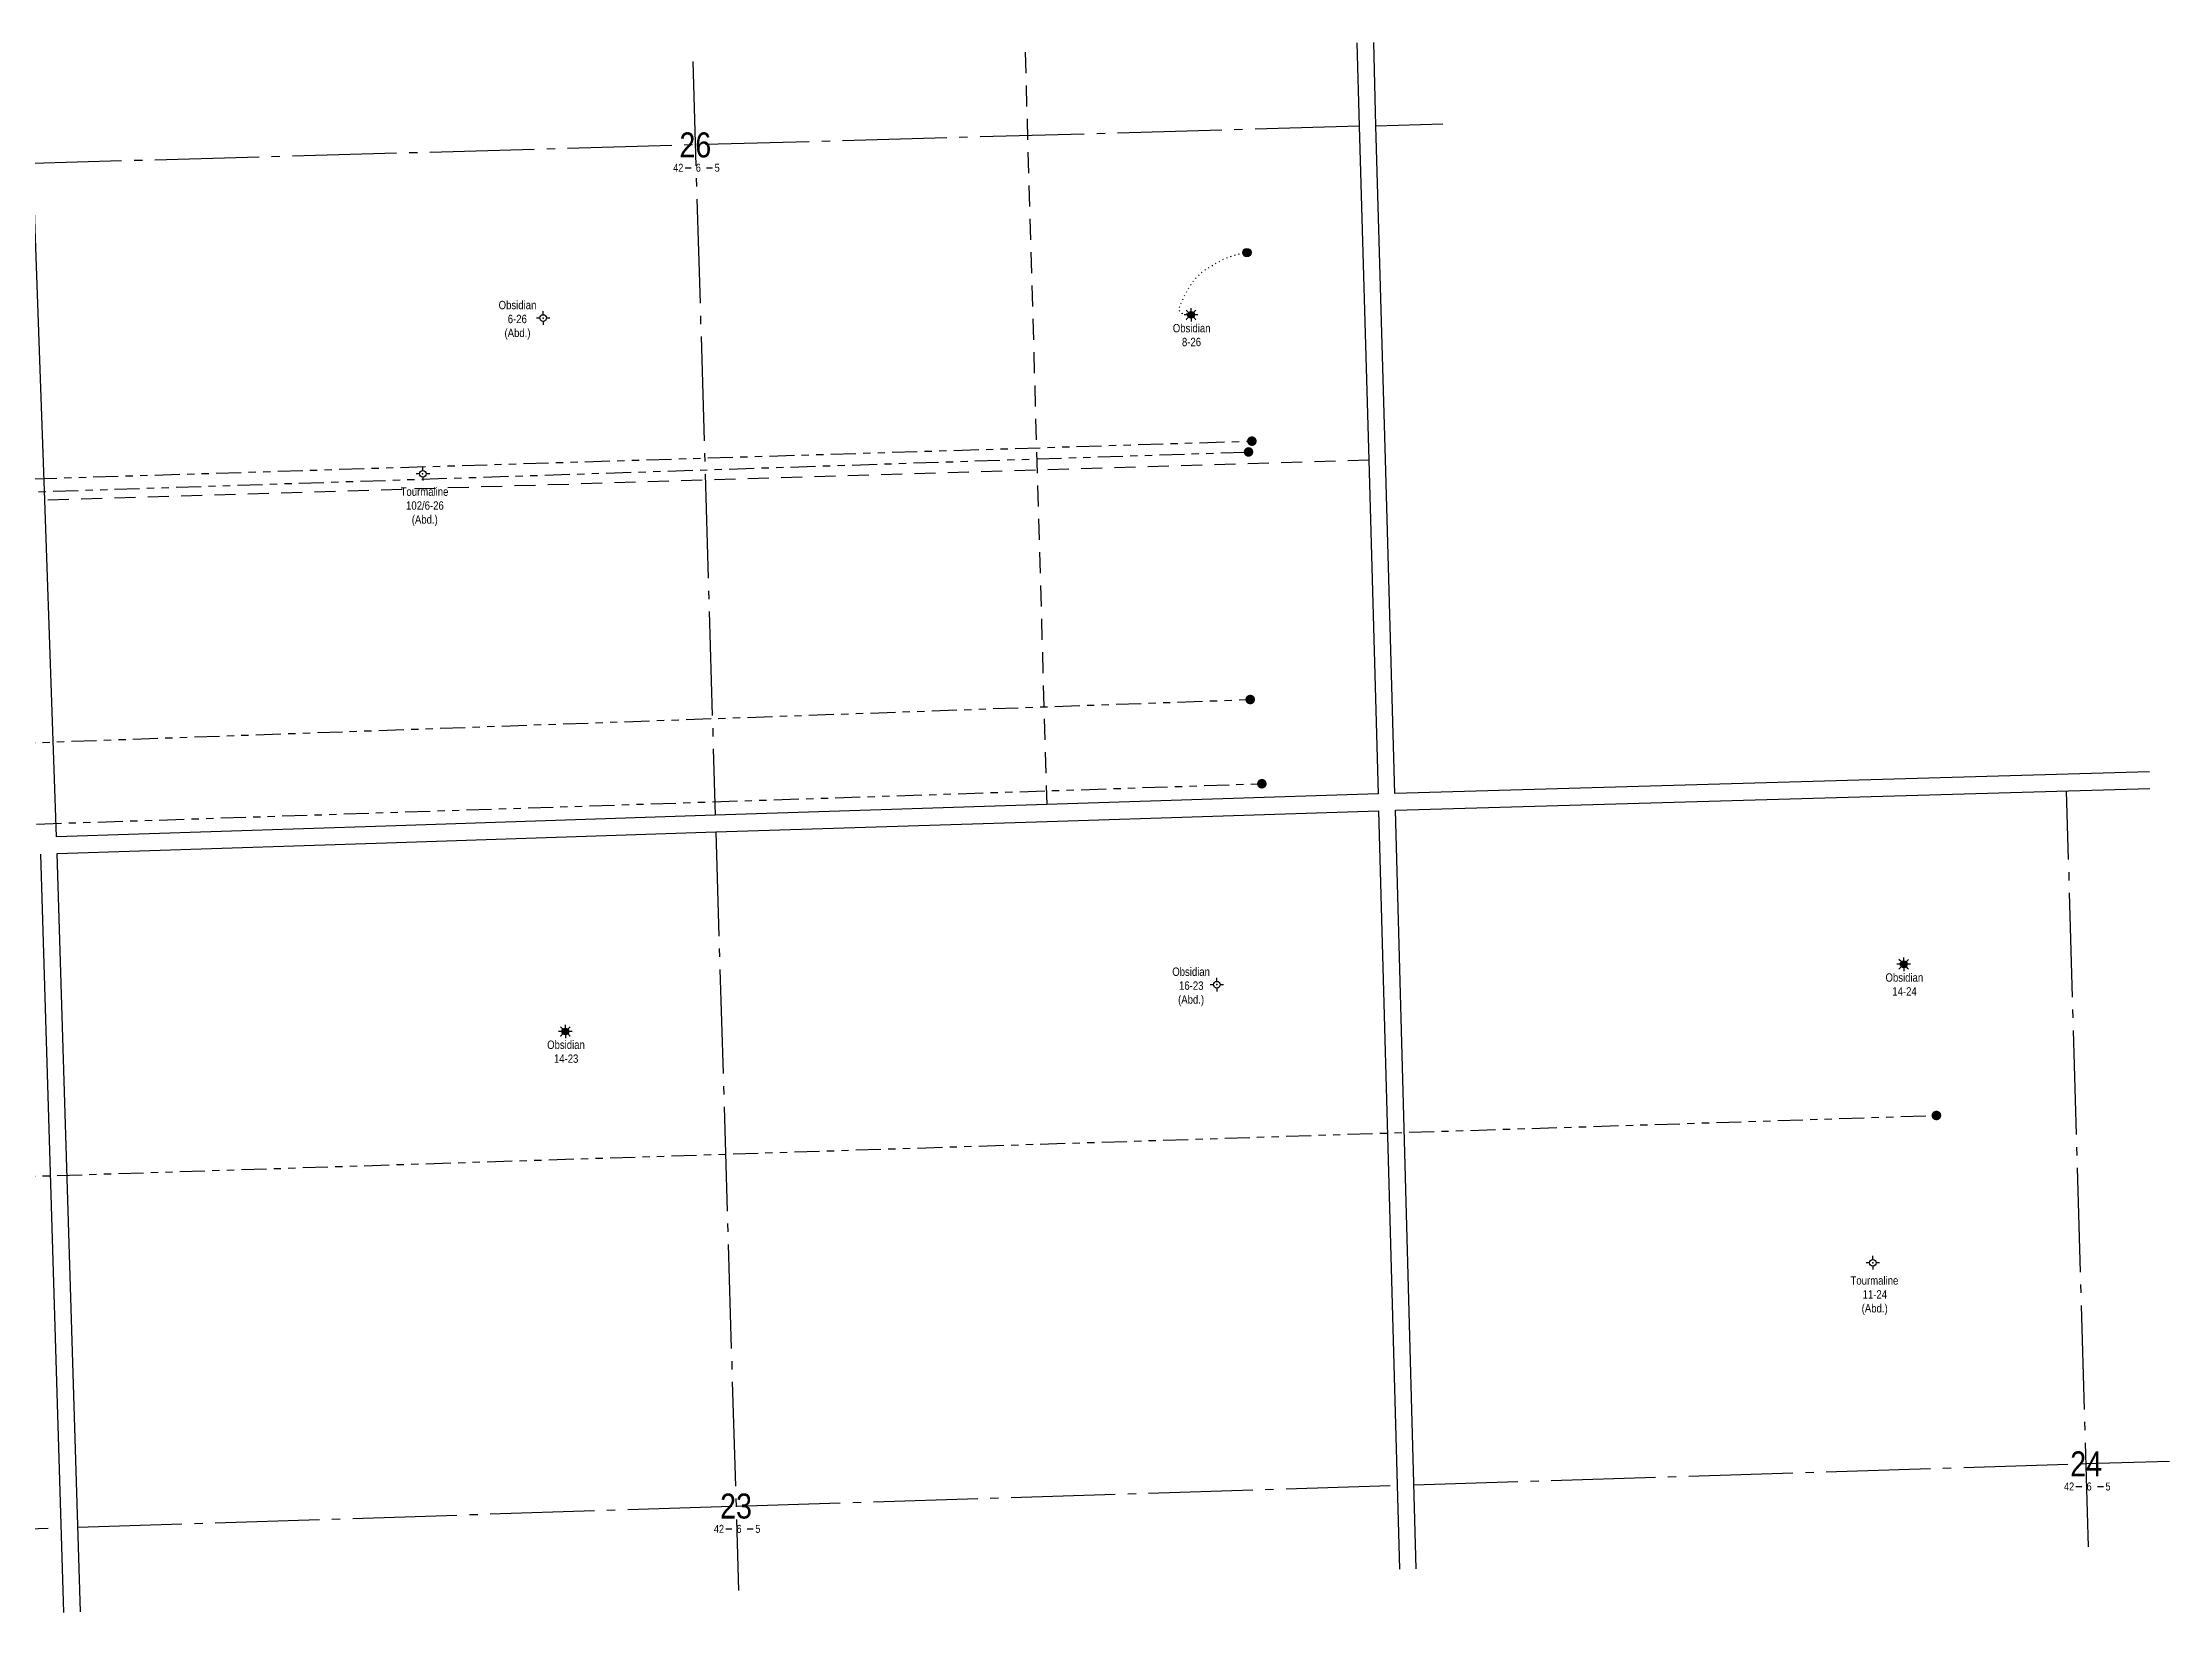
# Model space of a CAD drawing. Extents: x 645834 to 657998, y 5833506 to 5835591.
# Drawn here: x 650929 to 653481, y 5833585 to 5835468 of the extents above; entities that cross this region are included whole.
import ezdxf
from ezdxf.enums import TextEntityAlignment as Align

# ---------------------------------------------------------------- set-up
doc = ezdxf.new("R2010")
doc.units = 0
doc.header["$LTSCALE"] = 5
doc.header["$PDSIZE"] = 0.5
for name, pattern in [('foc-DOT', [1, 0.2, -0.8]), ('foc-DRILLPATH', [14.75, 6, -1.75, 1.75, -1.75, 1.75, -1.75]), ('foc-LSD', [8, 5, -3]), ('foc-QUARTERLINE', [33, 25, -3, 2, -3])]:
    doc.linetypes.add(name, pattern=pattern)
for name, color, linetype in [('10', 1, 'Continuous'), ('9', 3, 'Continuous'), ('ABADATA-DRILL-T', 8, 'Continuous'), ('AS-DRILL', 8, 'foc-DOT'), ('AS-DRILL-T', 8, 'Continuous'), ('F-WS-S', 8, 'Continuous'), ('L-MON', 1, 'Continuous'), ('L-SEC', 7, 'Continuous'), ('L-SECLBL', 7, 'Continuous'), ('L-SECQ', 8, 'foc-QUARTERLINE'), ('L-SECTION-LSD', 7, 'foc-LSD'), ('P-PDRILLPATH', 12, 'foc-DRILLPATH')]:
    doc.layers.add(name, color=color, linetype=linetype)
doc.layers.add('oil_and_gas_wells_dh', color=7, linetype='Continuous', true_color=0x047e0d)
doc.layers.add('oil_and_gas_wells_pt', color=7, linetype='Continuous', true_color=0x53dfc1)
doc.layers.add('Z-DRILL-POINT', color=7, linetype='Continuous', true_color=0x7575ff, plot=False)
doc.styles.add('175L', font='ARIALN.TTF', dxfattribs={"height": 20})
doc.styles.add('80L', font='ARIALN.TTF', dxfattribs={"height": 10})
doc.styles.add('SIMPLEX', font='ARIALN.TTF')

# ---------------------------------------------------------------- blocks, each defined once
blk = doc.blocks.new('plbh')
at = {"layer": 'L-MON'}
h = blk.add_hatch(color=255, dxfattribs=at)
h.dxf.hatch_style = 1
edge = h.paths.add_edge_path()
edge.add_arc((0, 0), 1.16, 0, 360)
h = blk.add_hatch(color=256, dxfattribs=at)
h.dxf.hatch_style = 1
h.paths.add_polyline_path([(-0.96, 0, 1), (0.96, 0, 1)])
h.paths.add_polyline_path([(0.91, 0, -1), (-0.91, 0, -1)], flags=16)
h.paths.add_polyline_path([(0.45, 0, -1), (-0.45, 0, -1)], flags=0)
h = blk.add_hatch(color=256, dxfattribs=at)
h.dxf.hatch_style = 1
h.paths.add_polyline_path([(-0.45, 0, 1), (0.45, 0, 1)])
h.paths.add_polyline_path([(0.4, 0, -1), (-0.4, 0, -1)], flags=16)
at = {"layer": 'L-MON', "color": 240}
for radius in [0.96, 0.91, 0.45, 0.4]:
    blk.add_circle((0, 0), radius, dxfattribs=at)
blk = doc.blocks.new('L-SECLBL')
at = {"layer": '9', "color": 7}
for p, q in [((-5.1, -27.8), (-12.3, -27.8)), ((20.7, -27.8), (13.5, -27.8))]:
    blk.add_line(p, q, dxfattribs=at)
at = {"layer": '10', "color": 2, "style": 'SIMPLEX'}
blk.add_attdef('SEC', text='', height=30, dxfattribs=at).set_placement((0, 0), align=Align.MIDDLE)
at = {"layer": '10', "color": 5, "style": '80L'}
blk.add_attdef('TWP', text='', height=9.5, dxfattribs=at).set_placement((-14.4, -27.4), align=Align.MIDDLE_RIGHT)
blk.add_attdef('RGE', text='', height=9.5, dxfattribs=at).set_placement((3.6, -27.4), align=Align.MIDDLE_CENTER)
blk.add_attdef('MER', text='', height=9.5, dxfattribs=at).set_placement((23.2, -27.4), align=Align.MIDDLE_LEFT)
blk = doc.blocks.new('GABD')
for p, q in [((-0.81, 0), (-1.62, 0)), ((0, 0.81), (0, 1.62)), ((1.62, 0), (0.81, 0)), ((0, -0.81), (0, -1.62))]:
    blk.add_line(p, q)
blk.add_circle((0, 0), 0.8)
blk = doc.blocks.new('GAS')
h = blk.add_hatch(color=255)
h.dxf.hatch_style = 1
edge = h.paths.add_edge_path()
edge.add_arc((0, 0), 0.9, 0, 360)
for p, q in [((-0.81, 0), (-1.62, 0)), ((-0.57, 0.57), (-1.14, 1.14)), ((0, 0.81), (0, 1.62)), ((0.57, 0.57), (1.14, 1.14)), ((1.62, 0), (0.81, 0)), ((-0.57, -0.57), (-1.14, -1.14)), ((0, -0.81), (0, -1.62)), ((1.14, -1.14), (0.57, -0.57))]:
    blk.add_line(p, q)
blk.add_circle((0, 0), 0.8)
blk = doc.blocks.new('BH-Existing')
at = {"layer": 'AS-DRILL-T'}
h = blk.add_hatch(color=256, dxfattribs=at)
h.dxf.hatch_style = 1
edge = h.paths.add_edge_path()
edge.add_arc((0, 0), 0.5, 0, 360)
blk.add_circle((0, 0), 0.5, dxfattribs=at)

msp = doc.modelspace()

# ---------------------------------------------------------------- linework, layer by layer
at = {"layer": 'AS-DRILL', "flags": 128}
msp.add_lwpolyline([(652306.999, 5835141.429), (652306.676, 5835141.529), (652306.374, 5835141.59), (652306.043, 5835141.609), (652305.73, 5835141.71), (652305.359, 5835141.728), (652304.956, 5835141.815), (652304.625, 5835141.835), (652304.384, 5835141.878), (652304.232, 5835141.943), (652303.999, 5835142.026), (652303.597, 5835142.103), (652303.135, 5835142.139), (652302.604, 5835142.172), (652302.104, 5835142.166), (652301.533, 5835142.179), (652300.872, 5835142.198), (652300.332, 5835142.211), (652299.831, 5835142.226), (652299.34, 5835142.23), (652298.93, 5835142.237), (652298.527, 5835142.335), (652298.052, 5835142.49), (652297.587, 5835142.646), (652297.068, 5835142.9), (652296.538, 5835143.223), (652295.973, 5835143.706), (652295.407, 5835144.198), (652294.975, 5835144.565), (652294.493, 5835144.97), (652294.049, 5835145.397), (652293.615, 5835145.833), (652293.222, 5835146.261), (652292.841, 5835146.9), (652292.491, 5835147.549), (652292.174, 5835148.089), (652292.079, 5835148.256), (652292.598, 5835149.233), (652293.21, 5835150.803), (652294.584, 5835154.538), (652295.552, 5835156.519), (652297.115, 5835159.979), (652299.901, 5835165.899), (652303.277, 5835172.188), (652307.289, 5835178.576), (652311.709, 5835184.397), (652315.883, 5835188.83), (652322.219, 5835194.5), (652330.489, 5835199.431), (652337.389, 5835203.699), (652344.048, 5835207.368), (652351.8, 5835210.622), (652358.106, 5835212.77), (652363.481, 5835214.289), (652369.803, 5835215.597), (652374.027, 5835216.179)], dxfattribs=at)
at = {"layer": 'L-SEC'}
for p, q in [((652506.039, 5835467.625), (652508.753, 5835367.662)), ((652528.855, 5835368.262), (652526.142, 5835468.188)), ((652508.753, 5835367.662), (652520.111, 5834967.184)), ((652540.214, 5834967.776), (652528.855, 5835368.262)), ((650932.081, 5834919.165), (650917.921, 5835323.099)), ((652520.111, 5834967.184), (652531.466, 5834566.707)), ((652551.57, 5834567.289), (652540.214, 5834967.776)), ((650946.241, 5834515.23), (650932.081, 5834919.165)), ((653456.63, 5834593.456), (652551.57, 5834567.289)), ((652531.466, 5834566.707), (652133.924, 5834553.952)), ((652552.14, 5834547.185), (653457.212, 5834573.352)), ((651736.382, 5834541.198), (651341.312, 5834528.214)), ((652133.924, 5834553.952), (651736.382, 5834541.198)), ((651736.98, 5834521.095), (652134.508, 5834533.85)), ((652134.508, 5834533.85), (652532.037, 5834546.604)), ((652532.037, 5834546.604), (652556.878, 5833636.627)), ((652576.981, 5833637.278), (652552.14, 5834547.185)), ((651341.312, 5834528.214), (650946.241, 5834515.23)), ((650946.946, 5834495.131), (651341.963, 5834508.114)), ((651341.963, 5834508.114), (651736.98, 5834521.095)), ((650926.845, 5834494.471), (650954.704, 5833584.796)), ((650974.806, 5833585.447), (650946.946, 5834495.131))]:
    msp.add_line(p, q, dxfattribs=at)
at = {"layer": 'L-SECQ'}
for p, q in [((651709.462, 5835445.311), (651736.382, 5834541.198)), ((652508.753, 5835367.662), (650917.921, 5835323.099)), ((652528.855, 5835368.262), (652609.2, 5835370.665)), ((653383.51, 5833663.369), (653357.253, 5834570.462)), ((651736.98, 5834521.095), (651764.31, 5833610.987)), ((653380.617, 5833763.328), (653480.568, 5833766.466)), ((652574.231, 5833738.009), (653380.617, 5833763.328)), ((651761.262, 5833712.484), (652554.128, 5833737.378)), ((650971.696, 5833686.968), (651761.262, 5833712.484)), ((650151.567, 5833660.465), (650951.595, 5833686.318))]:
    msp.add_line(p, q, dxfattribs=at)
at = {"layer": 'L-SECTION-LSD'}
msp.add_line((652107.964, 5835456.474), (652133.924, 5834553.952), dxfattribs=at)
at = {"layer": 'oil_and_gas_wells_dh'}
for p in [(652373.998, 5835216.216), (651529.854, 5835137.69), (651385.344, 5834950.634), (653161.361, 5834362.342), (652337.789, 5834338.097), (651556.244, 5834282.236), (653124.589, 5834004.289)]:
    msp.add_point(p, dxfattribs=at)
at = {"layer": 'oil_and_gas_wells_pt'}
for p in [(651529.854, 5835137.69), (652306.999, 5835141.429), (651385.344, 5834950.634), (653161.361, 5834362.342), (652337.789, 5834338.097), (651556.244, 5834282.236), (653124.589, 5834004.289)]:
    msp.add_point(p, dxfattribs=at)
at = {"layer": 'P-PDRILLPATH', "flags": 128}
for points in [[(648123.821, 5834527.654), (648679, 5834818), (648852, 5834881), (652380, 5834990)], [(648163.775, 5834529.217), (648665, 5834855), (652376, 5834977)], [(648164.367, 5834514.238), (648654, 5834548), (652378, 5834680)], [(648124.396, 5834512.671), (648604.28, 5834454.33), (652392, 5834579)], [(648124.99, 5834497.674), (648703, 5834133), (648879, 5834043), (653201, 5834181)]]:
    msp.add_lwpolyline(points, dxfattribs=at)

# ---------------------------------------------------------------- block references
at = {"layer": 'AS-DRILL-T', "xscale": 10, "yscale": 10, "zscale": 10}
msp.add_blockref('BH-Existing', (652374.027, 5835216.179), dxfattribs=at)
at = {"layer": 'L-MON', "xscale": 5.000000000000009, "yscale": 5.000000000000009, "zscale": 5.000000000000009}
for p in [(652380, 5834990), (652376, 5834977), (652378, 5834680), (652392, 5834579), (653201, 5834181)]:
    msp.add_blockref('plbh', p, dxfattribs=at)
at = {"layer": 'L-SECLBL', "xscale": 0.9997069999999961, "yscale": 0.9997069999999961, "zscale": 0.9997069999999961}
for p, values in [((651712.438, 5835345.355), {'SEC': '26', 'TWP': '42', 'RGE': '6', 'MER': '5'}), ((653380.617, 5833763.328), {'SEC': '24', 'TWP': '42', 'RGE': '6', 'MER': '5'}), ((651761.262, 5833712.484), {'SEC': '23', 'TWP': '42', 'RGE': '6', 'MER': '5'})]:
    msp.add_blockref('L-SECLBL', p, dxfattribs=at).add_auto_attribs(values)

# ---------------------------------------------------------------- texts
at = {"layer": 'Z-DRILL-POINT', "color": 7, "style": '80L'}
for s, p in [('B4', (652380, 5834990)), ('C3', (652376, 5834977)), ('A3', (652378, 5834680)), ('D4', (652392, 5834579)), ('E5', (653201, 5834181))]:
    msp.add_text(s, height=2, dxfattribs=at).set_placement(p)

# ---------------------------------------------------------------- next in the draw order: texts
at = {"layer": 'AS-DRILL-T', "char_height": 10, "attachment_point": 1, "style": '175L', "bg_fill": 2}
for s, heights, insert in [('\\pi0.33338;Obsidian\\P\\pi11.264;6-26\\P\\pi7.3457;(Abd.)', [0], (651476.211, 5835158.26)), ('\\pi0.33338;Obsidian\\P\\pi11.288;8-26', [0], (652284.836, 5835130.574)), ('\\pi-6.007;Tourmaline\\P\\pi0.52438;102/6-26\\P\\pi7.3457;(Abd.)', [46.628], (651364.976, 5834934.395)), ('\\pi0.33338;Obsidian\\P\\pi8.4882;16-23\\P\\pi7.3457;(Abd.)', [0], (652284.144, 5834358.489)), ('\\pi0.33338;Obsidian\\P\\pi8.4985;14-24', [0], (653139.658, 5834351.55)), ('\\pi0.33338;Obsidian\\P\\pi8.4882;14-23', [0], (651534.36, 5834270.891)), ('\\pi-6.007;Tourmaline\\P\\pi8.4985;11-24\\P\\pi7.3457;(Abd.)', [0], (653104.057, 5833988.069))]:
    msp.add_mtext_dynamic_manual_height_columns(s, width=44.50033, gutter_width=100, heights=heights, dxfattribs=dict(at, insert=insert))

# ---------------------------------------------------------------- next in the draw order: linework, layer by layer
at = {"layer": 'L-SECTION-LSD'}
msp.add_line((652520.111, 5834967.184), (650932.081, 5834919.165), dxfattribs=at)

# ---------------------------------------------------------------- next in the draw order: block references
at = {"layer": 'ABADATA-DRILL-T', "xscale": 5.000000000000009, "yscale": 5.000000000000009, "zscale": 5.000000000000009}
for p in [(651530.015, 5835137.676), (651385.706, 5834950.674), (652337.948, 5834337.904), (653124.788, 5834004.348)]:
    msp.add_blockref('GABD', p, dxfattribs=at)
at = {"layer": 'F-WS-S', "xscale": 4.998534999999999, "yscale": 4.998534999999999, "zscale": 4.998534999999999}
for p in [(652306.999, 5835141.429), (653161.822, 5834362.405), (651556.523, 5834281.746)]:
    msp.add_blockref('GAS', p, dxfattribs=at)

doc.saveas('drawing.dxf')
